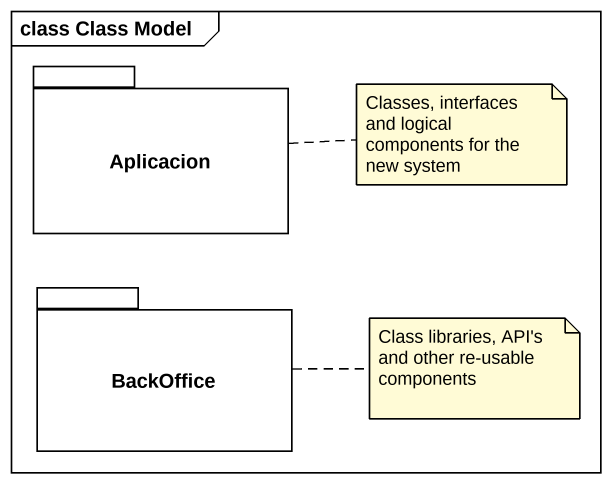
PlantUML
@startuml
mainframe class Class Model
package Aplicacion {
}
package BackOffice {
}
note right of Aplicacion : Classes, interfaces and logical components for the new system
note right of BackOffice : Class libraries, API's and other re-usable components
@enduml
